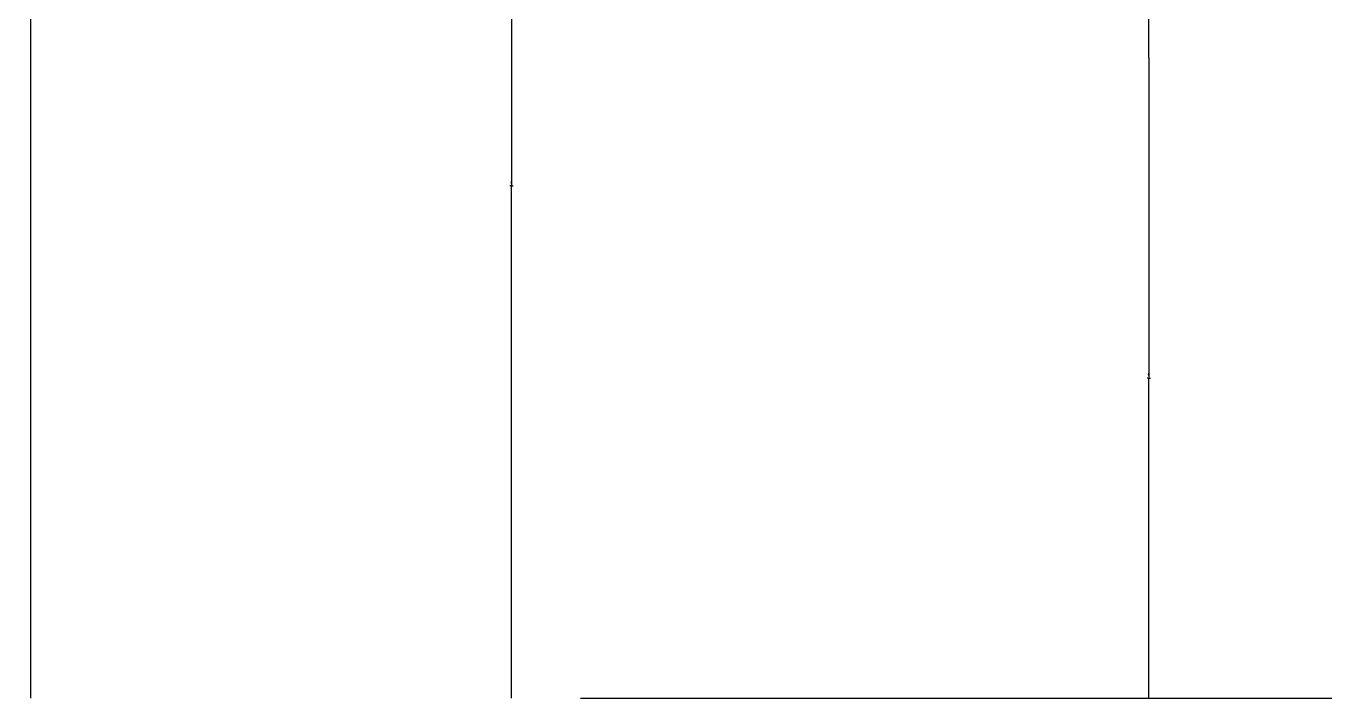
# Model space of a CAD drawing. Header units: metres. Extents: x 0 to 5410, y 0 to 6910.
# Drawn here: x 229.6 to 635.7, y 3019.2 to 3229.2 of the extents above; entities that cross this region are included whole.
import ezdxf

# ---------------------------------------------------------------- set-up
doc = ezdxf.new("R2010")
doc.units = ezdxf.units.M
doc.layers.add('2', color=2, linetype='Continuous')
doc.layers.add('DIM', color=3, linetype='Continuous')
doc.dimstyles.get("Standard").update_dxf_attribs({"dimtxt": 2.5, "dimasz": 2.5, "dimexe": 1.25, "dimexo": 0.625, "dimtad": 1, "dimcen": 2.5, "dimazin": 3, "dimtfac": 1, "dimtmove": 0, "dimatfit": 3})

# ---------------------------------------------------------------- blocks, each defined once
blk = doc.blocks.new('*D9')
for p, q in [((231.15, 6579.67), (231.15, 4799.44)), ((230.9, 4799.44), (230.65, 4799.44)), ((231.15, 3019.21), (231.15, 4799.44)), ((231.15, 4799.44), (231.15, 4799.44)), ((231.4, 4799.44), (231.65, 4799.44))]:
    blk.add_line(p, q)
at = {"layer": 'Defpoints'}
for p in [(231.15, 6579.67), (231.15, 4799.44), (231.15, 3019.21)]:
    blk.add_point(p, dxfattribs=at)
at = {"layer": 'DIM', "insert": (231.15, 4800.565), "char_height": 1, "attachment_point": 5}
blk.add_mtext('3560', dxfattribs=at)
blk = doc.blocks.new('*D22')
for p, q in [((580.34, 3339.21), (580.34, 3279.21)), ((580.09, 3279.21), (579.84, 3279.21)), ((580.34, 3219.21), (580.34, 3279.21)), ((580.34, 3279.21), (580.34, 3279.21)), ((580.59, 3279.21), (580.84, 3279.21))]:
    blk.add_line(p, q)
at = {"layer": 'Defpoints'}
for p in [(580.34, 3339.21), (580.34, 3279.21), (580.34, 3219.21)]:
    blk.add_point(p, dxfattribs=at)
at = {"layer": 'DIM', "insert": (580.34, 3280.335), "char_height": 1, "attachment_point": 5}
blk.add_mtext('0', dxfattribs=at)
blk = doc.blocks.new('*D23')
for p, q in [((580.34, 3219.21), (580.34, 3119.21)), ((580.09, 3119.21), (579.84, 3119.21)), ((580.34, 3019.21), (580.34, 3119.21)), ((580.34, 3119.21), (580.34, 3119.21)), ((580.59, 3119.21), (580.84, 3119.21))]:
    blk.add_line(p, q)
at = {"layer": 'Defpoints'}
for p in [(580.34, 3219.21), (580.34, 3119.21), (580.34, 3019.21)]:
    blk.add_point(p, dxfattribs=at)
at = {"layer": 'DIM', "insert": (580.34, 3120.335), "char_height": 1, "attachment_point": 5}
blk.add_mtext('0', dxfattribs=at)
blk = doc.blocks.new('*D24')
for p, q in [((381.28, 3339.21), (381.28, 3179.21)), ((381.03, 3179.21), (380.78, 3179.21)), ((381.28, 3019.21), (381.28, 3179.21)), ((381.28, 3179.21), (381.28, 3179.21)), ((381.53, 3179.21), (381.78, 3179.21))]:
    blk.add_line(p, q)
at = {"layer": 'Defpoints'}
for p in [(381.28, 3339.21), (381.28, 3179.21), (381.28, 3019.21)]:
    blk.add_point(p, dxfattribs=at)
at = {"layer": 'DIM', "insert": (381.28, 3180.335), "char_height": 1, "attachment_point": 5}
blk.add_mtext('0', dxfattribs=at)

msp = doc.modelspace()

# ---------------------------------------------------------------- linework, layer by layer
at = {"layer": '2'}
msp.add_line((402.86, 3019.21), (4205.46, 3019.21), dxfattribs=at)

# ---------------------------------------------------------------- dimensions: what is measured, and where the dimension line sits
at = {"layer": 'DIM'}
dim = msp.add_linear_dim(base=(231.15, 4799.44), p1=(231.15, 6579.67), p2=(231.15, 3019.21), text='3560', dimstyle='Standard', dxfattribs=at)
dim.commit()
dim.dimension.update_dxf_attribs({"geometry": '*D9', "text_midpoint": (231.15, 4800.565)})
for base, p1, p2, picture, middle in [((381.28, 3179.21), (381.28, 3339.21), (381.28, 3019.21), '*D24', (381.28, 3180.335)), ((580.34, 3279.21), (580.34, 3339.21), (580.34, 3219.21), '*D22', (580.34, 3280.335)), ((580.34, 3119.21), (580.34, 3219.21), (580.34, 3019.21), '*D23', (580.34, 3120.335))]:
    dim = msp.add_linear_dim(base=base, p1=p1, p2=p2, dimstyle='Standard', dxfattribs=at)
    dim.commit()
    dim.dimension.update_dxf_attribs({"geometry": picture, "text_midpoint": middle})

doc.saveas('drawing.dxf')
